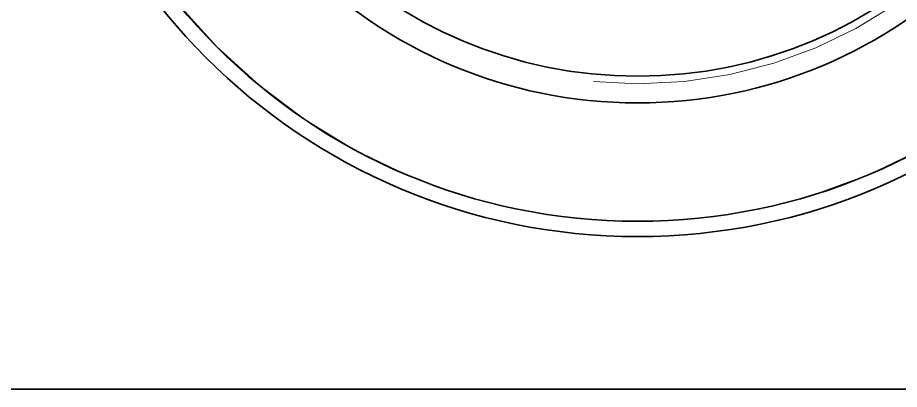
# Model space of a CAD drawing. Header units: millimetres. Extents: x 11035 to 42401, y -8968 to 2503.
# Drawn here: x 11496.79 to 11508.35, y 2091.51 to 2096.37 of the extents above; entities that cross this region are included whole.
import ezdxf

# ---------------------------------------------------------------- set-up
doc = ezdxf.new("R2010")
doc.units = ezdxf.units.MM
doc.linetypes.add('HIDDEN-HOKUTO', pattern=[3.8, 2.5, -1.3])
doc.layers.add('AM_HID', color=1, linetype='HIDDEN-HOKUTO', lineweight=25)

msp = doc.modelspace()

# ---------------------------------------------------------------- linework, layer by layer
at = {"color": 7, "lineweight": 35}
msp.add_line((11509.914, 2091.506), (11487.914, 2091.506), dxfattribs=at)
for radius in [8, 7.8, 6.25, 5.9]:
    msp.add_circle((11504.914, 2101.506), radius, dxfattribs=at)
at = {"layer": 'AM_HID', "color": 1, "lineweight": 13, "ltscale": 4}
for radius in [7.8, 6]:
    msp.add_circle((11504.914, 2101.506), radius, dxfattribs=at)

doc.saveas('drawing.dxf')
